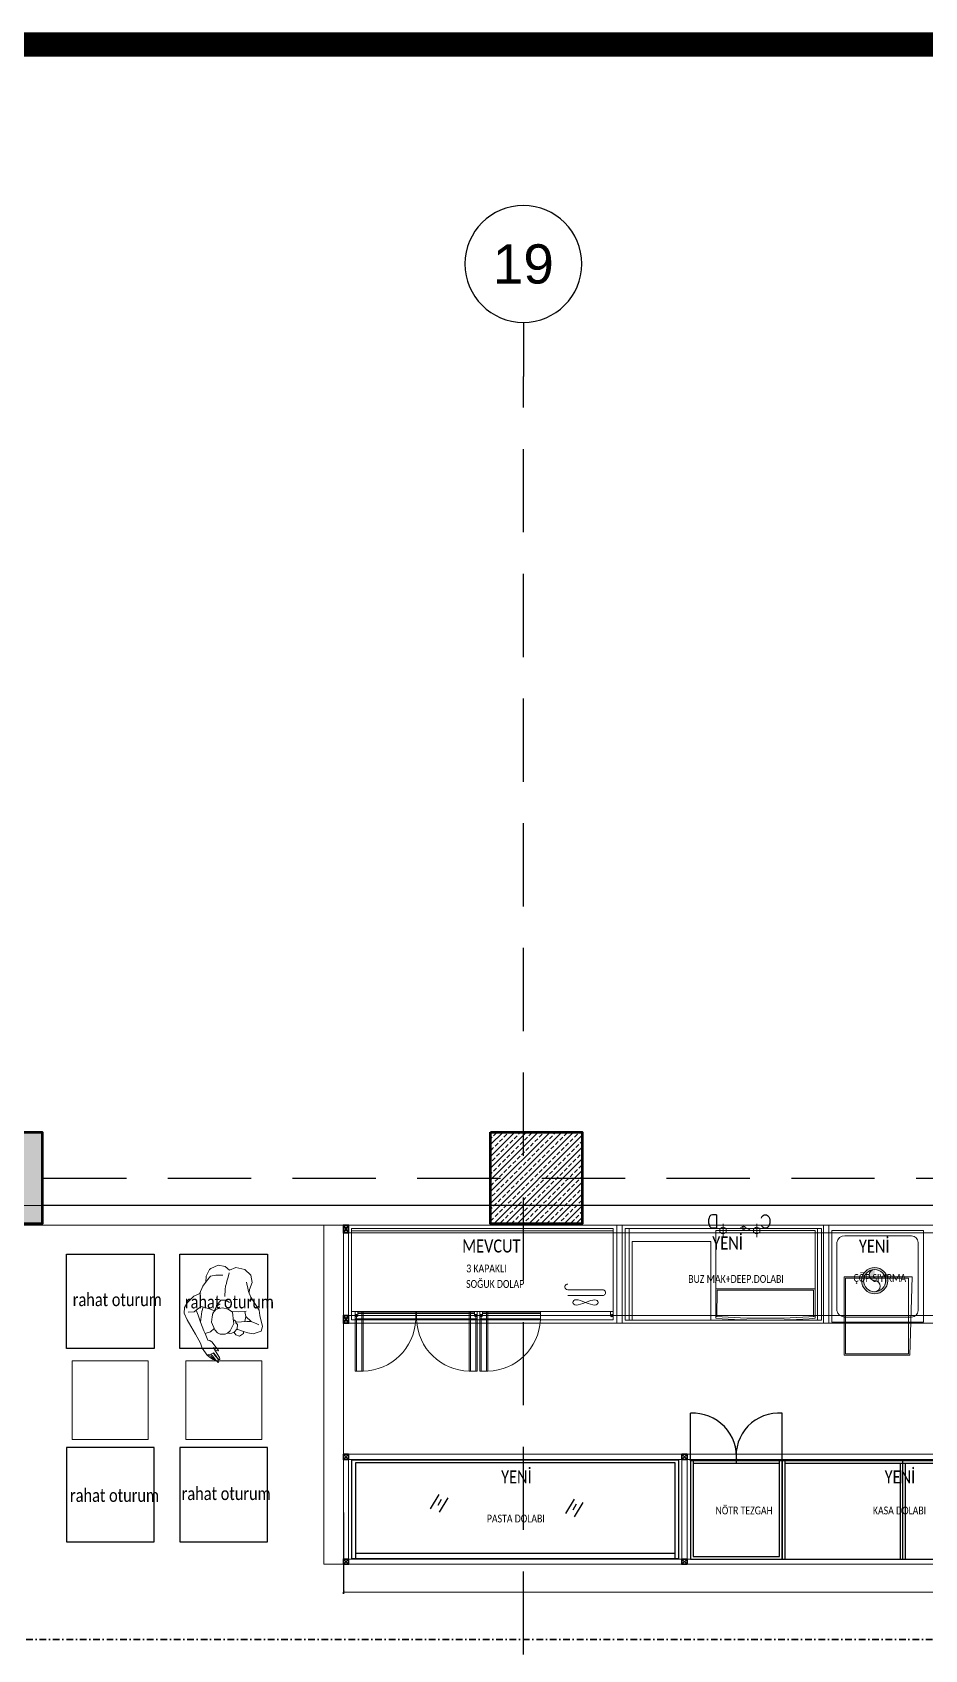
# Model space of a CAD drawing. Header units: millimetres. Extents: x -24 to 530668, y -246875 to -2983.
# Drawn here: x 259345 to 260027, y -106277 to -105042 of the extents above; entities that cross this region are included whole.
import ezdxf
from ezdxf.enums import TextEntityAlignment as Align

# ---------------------------------------------------------------- set-up
doc = ezdxf.new("R2010")
doc.units = ezdxf.units.MM
doc.header["$PDMODE"] = 2
doc.linetypes.add('DASHDOTX2', pattern=[50.8, 25.4, -12.7, 0, -12.7])
doc.linetypes.add('DASHED2', pattern=[9.524999999999995, 6.349999999999998, -3.174999999999998])
doc.layers.get('0').update_dxf_attribs({"lineweight": 20})
for name, color, linetype in [('0-HSL-HTC', 253, 'Continuous'), ('a_grid_label', 9, 'Continuous'), ('a_grid_label_1_1', 9, 'Continuous'), ('a_outline_02', 1, 'Continuous'), ('yazı', 11, 'Continuous')]:
    doc.layers.add(name, color=color, linetype=linetype)
for name, color, linetype, lineweight in [('A-RCON-1', 8, 'Continuous', 5), ('ahsap', 34, 'Continuous', 25), ('alçıpan', 12, 'Continuous', 20), ('demir-1', 103, 'Continuous', 20), ('KP', 167, 'Continuous', 30), ('makineekipman', 156, 'Continuous', 20), ('mutfak ekipmanları', 167, 'Continuous', 25), ('t_kesitçizgisi', 7, 'DASHDOTX2', 30), ('tefris', 30, 'Continuous', 0), ('tefrişoturum', 59, 'Continuous', 25), ('tefrişyazı', 7, 'Continuous', 20), ('tezgahekipman', 146, 'Continuous', 20), ('X_S_COL_01$0$SC_COLS_SITU_E_SECT', 4, 'Continuous', 50), ('ölçü', 251, 'Continuous', 5)]:
    doc.layers.add(name, color=color, linetype=linetype, lineweight=lineweight)
doc.styles.add('SIMPLEX', font='SIMPLEX')
doc.styles.add('text2', font='calibri.ttf', dxfattribs={"width": 0.8})
doc.styles.add('txt_tur_1', font='arial.ttf', dxfattribs={"height": 1.5})
doc.styles.add('Ölçü50', font='calibri.ttf', dxfattribs={"width": 0.7})
doc.dimstyles.new('olcu10', dxfattribs={"dimtxt": 14, "dimasz": 2, "dimexe": 1.25, "dimexo": 0.625, "dimgap": 0.5, "dimtad": 1, "dimdec": 1, "dimrnd": 0.5, "dimzin": 9, "dimtxsty": 'Ölçü50', "dimblk": 'ARCHTICK', "dimcen": 2, "dimclrd": 256, "dimclre": 256, "dimclrt": 6, "dimazin": 2, "dimtfac": 1, "dimtdec": 1, "dimtix": 1, "dimtmove": 0, "dimatfit": 3, "dimldrblk": 'ARCHTICK', "dimfxl": 1, "dimlwd": -1, "dimarcsym": 0})

# ---------------------------------------------------------------- blocks, each defined once
blk = doc.blocks.new('_ArchTick')
at = {"color": 0, "linetype": 'ByBlock', "const_width": 0.15}
blk.add_lwpolyline([(-0.5, -0.5), (0.5, 0.5)], dxfattribs=at)
blk = doc.blocks.new('*D647')
at = {"layer": 'DEFPOINTS', "color": 0, "transparency": 16777216}
for p in [(259583.0273657372, -106171.9467034806), (260648.9026442239, -106169.1142444143), (260648.9026442239, -106233.47002069)]:
    blk.add_point(p, dxfattribs=at)
at = {"layer": 'ölçü', "lineweight": -2, "transparency": 16777216}
for p, q in [((259583.0273657372, -106172.5717034806), (259583.0273657372, -106234.72002069)), ((260648.9026442239, -106169.7392444143), (260648.9026442239, -106234.72002069))]:
    blk.add_line(p, q, dxfattribs=at)
at = {"layer": 'ölçü', "transparency": 16777216}
blk.add_line((259583.0273657372, -106233.47002069), (260648.9026442239, -106233.47002069), dxfattribs=at)
at = {"layer": 'ölçü', "transparency": 16777216, "xscale": 2, "yscale": 2, "zscale": 2, "rotation": 180}
blk.add_blockref('_ArchTick', (259583.0273657372, -106233.47002069), dxfattribs=at)
at = {"layer": 'ölçü', "transparency": 16777216, "xscale": 2, "yscale": 2, "zscale": 2}
blk.add_blockref('_ArchTick', (260648.9026442239, -106233.47002069), dxfattribs=at)
at = {"layer": 'ölçü', "color": 6, "transparency": 16777216, "insert": (260115.9650049806, -106225.7977129977), "char_height": 14, "attachment_point": 5, "style": 'Ölçü50'}
blk.add_mtext('1066', dxfattribs=at)
blk = doc.blocks.new('fdg')
at = {"layer": 'KP'}
blk.add_lwpolyline([(249315.4984521661, -96505.9999370499), (249319.4984521661, -96505.9999370499), (249319.4984521661, -96509.9999370499), (249315.4984521661, -96509.9999370499), (249315.4984521661, -96505.9999370499), (249319.4984521661, -96509.9999370499), (249319.4984521661, -96505.9999370499), (249315.4984521661, -96509.9999370499)], dxfattribs=at)
blk = doc.blocks.new('60lik')
at = {"layer": 'KP'}
blk.add_lwpolyline([(260700.1860676716, -106004.3325524503), (260704.1860676716, -106004.3325524503), (260704.1860676716, -106010.3325524503), (260700.1860676716, -106010.3325524503), (260700.1860676716, -106004.3325524503), (260704.1860676716, -106010.3325524503), (260704.1860676716, -106004.3325524503), (260700.1860676716, -106010.3325524503)], dxfattribs=at)
blk = doc.blocks.new('ADF')
at = {"layer": 'ahsap', "ltscale": 50}
for p, q in [((259780.9099989096, -105638.123011087, -2.431912466006102e-06), (259780.9099989096, -105601.6578695428, -2.431912466006102e-06)), ((259850.9099989096, -105638.123011087, -2.431912466006102e-06), (259850.9099989096, -105601.6578695428, -2.431912466006102e-06)), ((259782.9099989096, -105638.123011087, -2.431912466006102e-06), (259782.9099989096, -105711.123011087, -2.431912466006102e-06)), ((259848.9099989096, -105640.123011087, -2.431912466006102e-06), (259782.9099989096, -105640.123011087, -2.431912466006102e-06)), ((259815.9099989096, -105640.123011087, -2.431912466006102e-06), (259815.9099989096, -105638.123011087, -2.431912466006102e-06)), ((259848.9099989096, -105711.123011087, -2.431912466006102e-06), (259848.9099989096, -105638.123011087, -2.431912466006102e-06)), ((259852.9099989096, -105638.123011087, -2.431912466006102e-06), (259852.9099989096, -105713.123011087, -2.431912466006102e-06)), ((260028.9099989096, -105640.123011087, -2.574345830158167e-06), (259852.9099989096, -105640.123011087, -2.431912466006102e-06)), ((259940.9099989096, -105640.123011087, -2.431912466006102e-06), (259940.9099989096, -105713.123011087, -2.431912466006102e-06)), ((259942.9099989096, -105638.123011087, -2.431912466006102e-06), (259942.9099989096, -105713.123011087, -2.431912466006102e-06)), ((259944.9099989096, -105640.123011087, -2.431912466006102e-06), (259944.9099989096, -105713.123011087, -2.431912466006102e-06)), ((260028.9099989096, -105713.123011087, -2.574345830158167e-06), (260028.9099989096, -105638.123011087, -2.574345830158167e-06)), ((259782.9099989096, -105711.123011087, -2.431912466006102e-06), (259848.9099989096, -105711.123011087, -2.431912466006102e-06))]:
    blk.add_line(p, q, dxfattribs=at)
at = {"layer": 'ahsap', "ltscale": 50, "elevation": -2.431912466006102e-06}
for points in [[(259780.9099989096, -105713.123011087), (259850.9099989096, -105713.123011087), (259850.9099989096, -105638.123011087), (259780.9099989096, -105638.123011087)], [(259850.9099989096, -105638.123011087), (259850.9099989096, -105713.123011087), (260030.9099989096, -105713.123011087), (260030.9099989096, -105638.123011087)]]:
    blk.add_lwpolyline(points, close=True, dxfattribs=at)
at = {"layer": 'ahsap', "ltscale": 50}
for centre, radius, start, end in [((259782.5283755971, -105635.1339521291, -2.431912466006102e-06), 33.51517937339063, 354.883264324882, 92.76776758079079), ((259848.2563594101, -105634.1402853864, -2.431912466006102e-06), 32.59062965996265, 85.32961316217099, 187.0193549305844)]:
    blk.add_arc(centre, radius, start, end, dxfattribs=at)
at = {"layer": 'yazı', "char_height": 6, "attachment_point": 7, "style": 'text2'}
for s, insert in [('NÖTR TEZGAH', (259799.9276596974, -105679.0491615734)), ('KASA DOLABI', (259920.1871834902, -105679.0491615734))]:
    blk.add_mtext_dynamic_manual_height_columns(s, width=527.0079382135591, gutter_width=12.5, heights=[0], dxfattribs=dict(at, insert=insert))
blk = doc.blocks.new('PD')
at = {"layer": 'mutfak ekipmanları'}
for p, q in [((259693.1057549852, -106262.8009169944), (259442.9712570976, -106262.8009169944)), ((259442.9712570976, -106262.8009169944), (259442.9712570976, -106337.8009169944)), ((259690.1057556391, -106264.8009169944), (259445.9712570976, -106264.8009169944)), ((259445.9712570976, -106264.8009169944), (259445.9712570976, -106337.8009169944)), ((259690.1057556391, -106337.8009169944), (259690.1057556391, -106264.8009169944)), ((259693.1057549852, -106337.8009169944), (259693.1057549852, -106262.8009169944)), ((259503.3940288738, -106299.9053172372), (259509.9945568241, -106288.9263943067)), ((259511.3673169026, -106292.8413735993), (259508.8374913007, -106297.3103621559)), ((259510.1134470028, -106302.445264611), (259516.7139749531, -106291.4663416805)), ((259606.5987919498, -106303.4301214168), (259613.1993199002, -106292.4511984862)), ((259614.5720799786, -106296.3661777789), (259612.0422543767, -106300.8351663354)), ((259613.3182100788, -106305.9700687906), (259619.9187380292, -106294.99114586)), ((259445.9712570976, -106333.8009169944), (259690.1057556391, -106333.8009169944)), ((259442.9712570976, -106337.8009169944), (259693.1057549852, -106337.8009169944))]:
    blk.add_line(p, q, dxfattribs=at)
at = {"layer": 'yazı', "insert": (259546.3366004851, -106304.3313941907, 2.431912466006102e-06), "char_height": 6, "attachment_point": 1, "style": 'text2'}
blk.add_mtext_dynamic_manual_height_columns('PASTA DOLABI', width=527.0079382135591, gutter_width=12.5, heights=[0], dxfattribs=at)
blk = doc.blocks.new('buz makinası')
for p, q in [((1.458530313335359, 65.66259153801364), (1.458530313393566, 45.48663729289546)), ((75.11871145712213, 65.61994018178665), (75.0609063595184, 45.48663729289546)), ((0.1275688881869428, 44.43177454706165), (76, 44.43177454706165)), ((75.0609063595184, 45.48663729289546), (1.458530313393566, 45.48663729289546)), ((44.7467850955436, -5.209422904474195), (44.77595553884746, 4.950535219715674)), ((65.41148520458955, 0.0145852216810454), (75.67655614111573, 0)), ((70.47687904501798, -5.079979062080382), (70.50604948838009, 5.079979062080382)), ((55.4083181572496, -0.9631379786878824), (55.15350922895597, -3.343392040871548)), ((55.18943375424715, -3.007809226255632), (56.19981274392921, -3.115971456369151)), ((55.27688936097547, -2.190857620182213), (57.08493597409688, -2.384411084552993)), ((55.36434496776202, -1.373906014079693), (56.37472395744407, -1.48206824416411))]:
    blk.add_line(p, q)
blk.add_lwpolyline([(76, 67), (76, 0), (0, 0), (0, 67)])
blk.add_lwpolyline([(55.15350922895597, -3.343392040871548, -0.0633238193078893), (54.40171077504055, -3.164884410594822, -0.0763896961298232), (53.84232482657536, -2.850453399034448, -0.1071319581670139), (53.45603337557986, -2.385051162447779, -0.1475501774957014), (53.37384627159917, -1.949111254274611, -0.1475501774957077), (53.54644922935404, -1.540446914528728, -0.1071319581670263), (54.02250194770751, -1.16735961069935, -0.0763896961298179), (54.63576974614989, -0.9784625281172336, -0.0633238193078845), (55.4083181572496, -0.9631379786878824, -0.0633238193078907)], format="xyb")
for centre in [(44.76137031719554, -0.129443842364708), (70.49146426666994, 0)]:
    blk.add_circle(centre, 2.54)
for centre, radius, start, end in [((38, -432.8157253130629), 501.2581762627152, 85.65227943503493, 94.34772056496507), ((38, -432.8157253130629), 499.815877476437, 85.63970914993017, 94.34772056496507), ((53.42612400947837, 2.526764935813844), 4.470318751375216, 216.6875177767137, 269.2772031238607)]:
    blk.add_arc(centre, radius, start, end)
at = {"style": 'SIMPLEX', "text_generation_flag": 4}
for s, p in [('C', (33.38390795281157, -1.809784091077744)), ('D', (73.76547943084734, -1.981484098156214))]:
    blk.add_text(s, height=10.16000000000267, rotation=359.8354974826202, dxfattribs=at).set_placement(p)
blk = doc.blocks.new('kademeli tezgah')
for p, q in [((3.000015499908753, -70, -1.417171394e-07), (3.000015499908753, 0, -1.417171394e-07)), ((153.0000154999088, 0, -1.417171394e-07), (3.000015499908753, 0, -1.417171394e-07)), ((6.000015499908752, -70, -1.417171394e-07), (6.000015499908752, 0, -1.417171394e-07)), ((150.0000154999088, -70, -1.417171394e-07), (150.0000154999088, 0, -1.417171394e-07)), ((153.0000154999124, -70, -1.417171394e-07), (153.0000154999088, 0, -1.417171394e-07)), ((153.0000154999088, -70, -1.417171394e-07), (3.000015499908753, -70, -1.417171394e-07))]:
    blk.add_line(p, q)
at = {"extrusion": (-1.2821192e-09, 2.1354681e-09, 1), "elevation": -3.3618888e-07}
blk.add_lwpolyline([(147.6230475309156, -10), (147.6230472047099, -70), (87.62304687850416, -69.99999971634281), (87.62304720470988, -9.999999716343721)], close=True, dxfattribs=at)
at = {"extrusion": (1.2820823e-09, -2.1354701e-09, -1), "zscale": -1, "rotation": 180.0000002670029}
blk.add_blockref('buz makinası', (-7.743517464238852, -1.653449662566375, -1.45089547598e-05), dxfattribs=at)
blk = doc.blocks.new('çöpsıyırma')
at = {"layer": 'makineekipman', "extrusion": (1.733410113292138e-08, 6.735343864008347e-11, 1)}
h = blk.add_hatch(color=256, dxfattribs=at)
edge = h.paths.add_edge_path(flags=17)
edge.add_arc((31.78631205810234, -38.19972465268802), 8.500000000000007, 0, 360)
edge = h.paths.add_edge_path()
edge.add_arc((31.78631205810234, -38.19972465268802), 10.00000000000001, 0, 360)
edge = h.paths.add_edge_path(flags=16)
edge.add_arc((31.78631205810234, -33.94972465268802), 4.250000000000004, 90, 270)
at = {"layer": 'makineekipman', "extrusion": (1.733410113292138e-08, 6.735343864008343e-11, 1)}
blk.add_lwpolyline([(68.99999999982539, 1.164153218269348e-10), (-1.000000000174623, 1.164153218269348e-10), (-1.000000000174623, -69.9999999998836), (68.99999999982539, -69.9999999998836)], close=True, dxfattribs=at)
blk.add_lwpolyline([(59.9999999998254, -3.999999999883586), (8.99999999982538, -3.999999999883586, 0.3750113389037745), (2.999999999825378, -8.999999999883586), (2.999999999825378, -60.9999999998836, 0.3750113389037745), (8.999999999825379, -65.9999999998836), (59.9999999998254, -65.9999999998836, 0.4142135623730951), (64.99999999982539, -60.9999999998836), (64.99999999982539, -8.999999999883586, 0.4142135623730951)], format="xyb", close=True, dxfattribs=at)
for points, elevation in [([(60.54806539107837, -35.19975702796365), (58.54806539107837, -95.19975702796366), (8.548065391078357, -95.19975702796366), (8.548065391078357, -35.19975702796365)], -1.313389132110269e-05), ([(57.54806539107837, -36.19975702796365), (57.54806539107837, -94.19975702796366), (9.548065391078357, -94.19975702796366), (9.548065391078357, -36.19975702796365)], -1.313389132110325e-05)]:
    blk.add_lwpolyline(points, close=True, dxfattribs=dict(at, elevation=elevation))
for radius in [10, 8.5]:
    blk.add_circle((31.78631205804414, -38.19972465265892), radius, dxfattribs=at)
for centre, start, end in [((31.78631205804414, -33.94972465265892), 90, 270), ((31.78631205804414, -42.44972465265892), 270, 90)]:
    blk.add_arc(centre, 4.25, start, end, dxfattribs=at)
blk = doc.blocks.new('mevcutt')
at = {"layer": 'makineekipman', "extrusion": (-6.331099399999998e-09, 1.52846034e-08, 1)}
for p, q in [((260610.4759033452, -105749.4820770222, -2.05266515342796e-06), (260410.4746091832, -105749.4820770221, -1.294086946608952e-06)), ((260608.4759037638, -105810.9807699848, -8.539032078753182e-07), (260410.4801093712, -105810.9820641467, -3.540492120089524e-07)), ((260413.4359996541, -105812.4820367945, -3.124086898089525e-07), (260413.4359996541, -105816.4820367945, -2.512702762089524e-07)), ((260414.4359996541, -105814.9820367945, -2.678660819089524e-07), (260414.4359996541, -105856.4820367945, 3.664449591910476e-07)), ((260459.6359996541, -105812.4820367945, -1.991189750895232e-08), (260415.4359996541, -105812.4820367945, -2.997464910089523e-07)), ((260418.4359996541, -105856.4820367945, 3.917693567910475e-07), (260418.4359996541, -105810.9820367945, -3.036800979089524e-07)), ((260459.6359996541, -105816.4820367945, 4.122651609104754e-08), (260459.6359996541, -105812.4820367945, -1.991189750895232e-08)), ((260460.3052945514, -105816.4820367945, 4.546388859104742e-08), (260460.3052945514, -105812.4820367945, -1.567452500895243e-08)), ((260460.3052945514, -105812.4820367945, -1.567452500895243e-08), (260504.5052945514, -105812.4820367945, 2.641600684910474e-07)), ((260501.5052945514, -105856.4820367945, 9.176893198910478e-07), (260501.5052945514, -105810.9820367945, 2.222398651910477e-07)), ((260505.5052945514, -105814.9820367945, 3.087026763910477e-07), (260505.5052945514, -105856.4820367945, 9.430137174910477e-07)), ((260506.5052945514, -105812.4820367945, 2.768222672910475e-07), (260506.5052945514, -105816.4820367945, 3.379606808910476e-07)), ((260508.7115481118, -105812.4820367945, -3.124086898089525e-07), (260508.7115481118, -105816.4820367945, -2.512702762089524e-07)), ((260509.7115481118, -105814.9820367945, -2.678660819089524e-07), (260509.7115481118, -105856.4820367945, 3.664449591910476e-07)), ((260554.9115481118, -105812.4820367945, -1.991189750895232e-08), (260510.7115481118, -105812.4820367945, -2.997464910089523e-07)), ((260513.7115481118, -105856.4820367945, 3.917693567910475e-07), (260513.7115481118, -105810.9820367945, -3.036800979089524e-07)), ((260554.9115481118, -105816.4820367945, 4.122651609104754e-08), (260554.9115481118, -105812.4820367945, -1.991189750895232e-08)), ((260413.4359996541, -105816.4820367945, -2.512702762089524e-07), (260459.6359996541, -105816.4820367945, 4.122651609104754e-08)), ((260506.5052945514, -105816.4820367945, 3.379606808910476e-07), (260460.3052945514, -105816.4820367945, 4.546388859104742e-08)), ((260508.7115481118, -105816.4820367945, -2.512702762089524e-07), (260554.9115481118, -105816.4820367945, 4.122651609104754e-08))]:
    blk.add_line(p, q, dxfattribs=at)
at = {"layer": 'makineekipman', "extrusion": (-6.331099399999998e-09, 1.52846034e-08, 1), "elevation": -0.0032663175798012}
blk.add_lwpolyline([(260410.4759033446, -105817.4820627865), (260610.4759033446, -105817.4820627865), (260610.4759033446, -105747.4820774415), (260410.4759033446, -105747.4820774415)], close=True, dxfattribs=at)
at = {"layer": 'makineekipman', "extrusion": (-6.331099399999998e-09, 1.52846034e-08, 1)}
for points, elevation in [([(260602.455014328, -105794.3953462386), (260575.7832214926, -105794.3780874263, -1), (260575.7860335796, -105790.0322843447)], -0.003268346098707842), ([(260575.7804094057, -105798.7238905079), (260602.4522022411, -105798.7411493202, 1), (260602.455014328, -105794.3953462386)], -0.003268346098707841)]:
    blk.add_lwpolyline(points, format="xyb", dxfattribs=dict(at, elevation=elevation))
blk.add_lwpolyline([(260596.3388234412, -105806.04692055), (260594.8819401442, -105805.8739480591), (260593.1801371048, -105805.4193138263), (260591.3150542371, -105804.776905099), (260589.3683314554, -105804.0406091244), (260587.4216086736, -105803.3043131498), (260585.5565258061, -105802.6619044224), (260583.8547227666, -105802.2072701896), (260582.3978394697, -105802.0342976987), (260581.2539192965, -105802.205587259), (260580.4366194983, -105802.658591428), (260579.9460007934, -105803.2994758254), (260579.7821239004, -105804.0344060709), (260579.9450495377, -105804.7695477842), (260580.4348384237, -105805.4110665848), (260581.2515512769, -105805.8651280925), (260582.3952488157, -105806.0378979268), (260583.8523547471, -105805.8668110232), (260585.5547447315, -105805.4143795793), (260587.4206574179, -105804.7743851085), (260589.3683314555, -105804.0406091244), (260591.3160054929, -105803.3068331402), (260593.1819181794, -105802.6668386695), (260594.8843081638, -105802.2144072256), (260596.3414140951, -105802.0433203219), (260597.485111634, -105802.2160901563), (260598.3018244871, -105802.670151664), (260598.7916133731, -105803.3116704646), (260598.9545390104, -105804.0468121778), (260598.7906621174, -105804.7817424234), (260598.3000434126, -105805.4226268208), (260597.4827436144, -105805.8756309898)], close=True, dxfattribs=at)
for points, elevation in [([(260415.4359996536, -105814.4820367951), (260415.4359996536, -105810.9820367951), (260413.4359996536, -105810.9820367951), (260413.4359996536, -105814.4820367951)], -0.0032663175798012), ([(260419.4359996536, -105810.9820367951), (260413.4359996536, -105810.9820367951), (260413.4359996536, -105856.4820367951), (260419.4359996536, -105856.4820367951), (260419.4359996536, -105810.9820367951)], -0.0032663175798012), ([(260413.4359996536, -105811.4820367951), (260413.4359996536, -105817.4820367951), (260459.6359996536, -105817.4820367951), (260459.6359996536, -105811.4820367951), (260415.4359996536, -105811.4820367951)], -0.003266317579801199), ([(260506.5052945509, -105811.4820367951), (260506.5052945509, -105817.4820367951), (260460.3052945509, -105817.4820367951), (260460.3052945509, -105811.4820367951), (260504.5052945509, -105811.4820367951)], -0.003266317579801199), ([(260500.5052945509, -105810.9820367951), (260506.5052945509, -105810.9820367951), (260506.5052945509, -105856.4820367951), (260500.5052945509, -105856.4820367951), (260500.5052945509, -105810.9820367951)], -0.0032663175798012), ([(260504.5052945509, -105814.4820367951), (260504.5052945509, -105810.9820367951), (260506.5052945509, -105810.9820367951), (260506.5052945509, -105814.4820367951)], -0.003266317579801199), ([(260510.7115481113, -105814.482036795), (260510.7115481113, -105810.982036795), (260508.7115481113, -105810.982036795), (260508.7115481113, -105814.482036795)], -0.003266920778768876), ([(260514.7115481113, -105810.982036795), (260508.7115481113, -105810.982036795), (260508.7115481113, -105856.482036795), (260514.7115481113, -105856.482036795), (260514.7115481113, -105810.982036795)], -0.003266920778768876), ([(260508.7115481113, -105811.482036795), (260508.7115481113, -105817.482036795), (260554.9115481113, -105817.482036795), (260554.9115481113, -105811.482036795), (260510.7115481113, -105811.482036795)], -0.003266920778768874), ([(260608.47363898, -105814.4807692527), (260608.4759037633, -105810.9807699855), (260610.4759033446, -105810.9820641474), (260610.4736385613, -105814.4820634146)], -0.003268070945071398)]:
    blk.add_lwpolyline(points, dxfattribs=dict(at, elevation=elevation))
for centre, radius in [((260414.3692445028, -105813.7682972805, -0.003266317579801203), 0.5960807673109231), ((260505.5720497017, -105813.7682972805, -0.003266317579801198), 0.5960807673109231), ((260509.6447929605, -105813.7682972805, -0.003266920778768878), 0.5960807673109231), ((260609.5408557547, -105813.7677201645, -0.003268070945071398), 0.596080767310923)]:
    blk.add_circle(centre, radius, dxfattribs=at)
for centre, radius, start, end in [((260414.4359996536, -105813.7320367951, -0.003266317579801201), 1.25, 216.8698976463508, 323.1301023536492), ((260505.5052945509, -105813.7320367951, -0.0032663175798012), 1.25, 216.8698976463508, 323.1301023536492), ((260509.7115481113, -105813.732036795, -0.003266920778768877), 1.25, 216.8698976463508, 323.1301023536492), ((260609.4741240813, -105813.7314164907, -0.003268070945071398), 1.249999999999998, 216.8328226361249, 323.0930273448134), ((260418.8161741816, -105815.6246782316, -0.003266317579801201), 40.86205981592017, 270.8691374280842, 357.3947596709714), ((260501.1251200229, -105815.6246782316, -0.0032663175798012), 40.86205981591921, 182.6052403290286, 269.1308625719157), ((260514.0917226393, -105815.6246782316, -0.003266920778768877), 40.86205981592017, 270.8691374280842, 357.3947596709714)]:
    blk.add_arc(centre, radius, start, end, dxfattribs=at)
blk = doc.blocks.new('dada')
for p, q in [((219967.8187333976, -31810.10482326217), (219965.6273052227, -31815.2904005551)), ((219973.4297527905, -31806.8618306515), (219967.8187333976, -31810.10482326217)), ((219980.4856698812, -31806.96618437461), (219973.4297527905, -31806.8618306515)), ((219984.7079820423, -31810.00849674895), (219980.4856698812, -31806.96618437461)), ((219984.2825399424, -31815.56332567588), (219984.5506578094, -31812.1366389624)), ((219988.5610425697, -31808.21842904549), (219984.7079820423, -31810.00849674895)), ((219993.9071640513, -31808.37094602522), (219988.5610425697, -31808.21842904549)), ((219998.8760066897, -31812.25611538973), (219993.9071640513, -31808.37094602522)), ((219999.6707004234, -31813.15516284641), (219998.8760066897, -31812.25611538973)), ((219964.1021354306, -31826.48835771225), (219966.7350601243, -31822.57107951)), ((219965.6273052227, -31815.2904005551), (219966.3176452338, -31821.02182808958)), ((219966.3176452338, -31821.02182808958), (219966.1007320164, -31823.51507609218)), ((219966.7350601243, -31822.57107951), (219967.9311143297, -31820.29937924046)), ((219967.9311143297, -31820.29937924046), (219969.4000936557, -31817.12863151517)), ((219969.4000936557, -31817.12863151517), (219969.8014541273, -31816.05298545092)), ((219984.571519482, -31817.25706686612), (219984.2825399424, -31815.56332567588)), ((219984.3628120367, -31825.27624908809), (219984.7240364612, -31822.7797869553)), ((219984.6036283198, -31818.70196456343), (219984.571519482, -31817.25706686612)), ((219984.6036283198, -31820.51611389566), (219984.6036283198, -31818.70196456343)), ((219984.7240364612, -31822.7797869553), (219984.6036283198, -31820.51611389566)), ((219993.9553273079, -31816.30182894386), (219988.7697500149, -31815.09774752866)), ((219997.5916531805, -31817.9474068775), (219993.9553273079, -31816.30182894386)), ((219999.7268908894, -31822.23393671375), (219997.5916531805, -31817.9474068775)), ((220000.906890676, -31818.54142037474), (219999.6707004234, -31813.15516284641)), ((220001.5892034777, -31826.61679306321), (219999.7268908894, -31822.23393671375)), ((220000.1764146177, -31823.1490385893), (220000.906890676, -31818.54142037474)), ((219955.5290757574, -31834.57978482053), (219954.1564229445, -31838.39270930059)), ((219961.5494828313, -31828.75203077283), (219955.5290757574, -31834.57978482053)), ((219964.1021354306, -31826.48835771225), (219961.5494828313, -31828.75203077283)), ((219963.5562851892, -31829.8035952083), (219964.1021354306, -31826.48835771225)), ((219981.9947852543, -31833.11883270342), (219978.9364184608, -31834.0178801601)), ((219985.9200906666, -31833.88944480915), (219981.9947852543, -31833.11883270342)), ((219983.4316557427, -31830.56618010413), (219984.3628120367, -31825.27624908809)), ((219988.0713827943, -31839.18740303416), (219985.6551459042, -31836.8534129753)), ((219988.0151923284, -31838.63352558363), (219985.9200906666, -31833.88944480915)), ((220002.812862759, -31832.98161714871), (220001.5892034777, -31826.61679306321)), ((220002.9297474528, -31833.11080549445), (220001.8621285984, -31831.93080570709)), ((220006.6623998386, -31835.82400228243), (220002.9297474528, -31833.11080549445)), ((220008.267841725, -31838.35257325295), (220006.6623998386, -31835.82400228243)), ((219954.1564229445, -31838.39270930059), (219950.2873079983, -31846.23529291499)), ((219950.2873079983, -31846.23529291499), (219950.447852187, -31849.80740111202)), ((219950.447852187, -31849.80740111202), (219955.802000878, -31853.25910116799)), ((219954.9077826402, -31845.06717924561), (219953.1080794733, -31845.58927202571)), ((219959.3981907036, -31844.47733404927), (219954.9077826402, -31845.06717924561)), ((219964.2643284123, -31841.56198145051), (219959.3981907036, -31844.47733404927)), ((219962.8418635499, -31845.247946155), (219959.3981907036, -31844.47733404927)), ((219970.6202294894, -31847.49556479576), (219962.8418635499, -31845.247946155)), ((219964.2466252003, -31845.64127941683), (219964.2643284123, -31841.56198145051)), ((219965.9483935999, -31838.13583859868), (219964.2643284123, -31841.56198145051)), ((219965.9483935999, -31838.13583859868), (219964.9771012587, -31837.71039649818)), ((219970.2750594838, -31839.4683553639), (219965.9483935999, -31838.13583859868)), ((219969.0790052784, -31849.15719714828), (219968.5813182937, -31852.23161836129)), ((219970.5881206517, -31848.02536061846), (219969.0790052784, -31849.15719714828)), ((219975.2760109598, -31840.4155660772), (219970.2750594838, -31839.4683553639)), ((219970.965399495, -31847.20658525612), (219970.5881206517, -31848.02536061846)), ((219972.1694809097, -31846.31556500934), (219970.965399495, -31847.20658525612)), ((219972.1694809097, -31846.31556500934), (219972.9201586505, -31846.52655505735)), ((219972.5628141719, -31847.45542874906), (219972.1694809097, -31849.01270737845)), ((219972.1694809097, -31849.01270737845), (219973.4136983716, -31854.95284235824)), ((219975.1475756089, -31840.73665445458), (219972.5628141719, -31847.45542874906)), ((219978.8240375288, -31839.44427373607), (219975.1475756089, -31840.73665445458)), ((219983.2068938786, -31839.40413768843), (219978.8240375288, -31839.44427373607)), ((219987.6379134851, -31841.50726655938), (219983.2068938786, -31839.40413768843)), ((219989.3878451411, -31844.89474893987), (219987.6379134851, -31841.50726655938)), ((219988.0713827943, -31839.18740303416), (219988.0151923284, -31838.63352558363)), ((219988.4727432659, -31841.62767470136), (219988.0713827943, -31839.18740303416)), ((219989.0988656016, -31844.07597357847), (219988.4727432659, -31841.62767470136)), ((219993.4646748132, -31842.31559024818), (219988.641314664, -31842.96019146659)), ((219988.9062125753, -31851.81420347068), (219989.40389956, -31847.79257154532)), ((219989.40389956, -31845.85801407203), (219989.0988656016, -31844.07597357847)), ((219989.40389956, -31847.79257154532), (219989.3878451411, -31844.89474893987)), ((219999.271145249, -31842.09529755797), (219993.4646748132, -31842.31559024818)), ((219997.0136941015, -31853.7246793152), (219997.9296475574, -31845.56643866535)), ((219997.0136941015, -31853.7246793152), (219999.9677071724, -31848.98059854071)), ((219997.9296475574, -31845.56643866535), (219997.6077075994, -31842.2297154085)), ((219999.271145249, -31842.09529755797), (220002.3437611642, -31845.7054970923)), ((219999.9677071724, -31848.98059854071), (220002.3437611642, -31845.7054970923)), ((220002.3437611642, -31845.7054970923), (220003.5398153696, -31847.2708029316)), ((220003.5398153696, -31847.2708029316), (220008.0350526516, -31848.65148295436)), ((220010.106072685, -31841.56345702588), (220008.267841725, -31838.35257325295)), ((220011.4867527073, -31845.76971476778), (220010.106072685, -31841.56345702588)), ((220010.8365487432, -31850.10440786157), (220011.4867527073, -31845.76971476778)), ((219955.802000878, -31853.25910116799), (219959.8958776883, -31853.53202628877)), ((219959.8958776883, -31853.53202628877), (219963.4834174273, -31853.17397701806)), ((219963.1549247177, -31854.84848863605), (219963.3556049535, -31853.17882907364)), ((219965.6433596415, -31857.48944053866), (219963.1549247177, -31854.84848863605)), ((219963.4834174273, -31853.17397701806), (219967.2889375751, -31852.84168627739)), ((219968.5090734088, -31857.12018890467), (219965.6433596415, -31857.48944053866)), ((219967.2889375751, -31852.84168627739), (219968.8221345766, -31852.86576790616)), ((219970.315195531, -31855.52277422763), (219968.5090734088, -31857.12018890467)), ((219968.5813182937, -31852.23161836129), (219970.18676018, -31855.43447492432)), ((219968.5813182937, -31852.23161836129), (219968.5813182937, -31852.23161836129)), ((219970.18676018, -31855.43447492432), (219971.9607734645, -31856.55828424424)), ((219971.9607734645, -31856.55828424424), (219973.3896167434, -31857.24862425562)), ((219973.3896167434, -31857.24862425562), (219974.2986825771, -31857.09719472818)), ((219973.4136983716, -31854.95284235824), (219974.9308409543, -31857.3610051877)), ((219974.2986825771, -31857.09719472818), (219973.9987185846, -31855.88144587141)), ((219974.9308409543, -31857.3610051877), (219976.5603644689, -31858.48481450856)), ((219976.5603644689, -31858.48481450856), (219980.2849896453, -31859.19923614778)), ((219980.2849896453, -31859.19923614778), (219982.4443089826, -31858.75773962933)), ((219982.4443089826, -31858.75773962933), (219985.0932880951, -31857.08808006693)), ((219985.0932880951, -31857.08808006693), (219988.9062125753, -31851.81420347068)), ((219985.7996825251, -31856.20508703005), (219987.9028113963, -31859.36780754544)), ((219987.9028113963, -31859.36780754544), (219991.6434909916, -31861.5752901395)), ((219988.5677589089, -31865.90963839062), (219991.6434909916, -31861.5752901395)), ((219991.6434909916, -31861.5752901395), (219993.1686607835, -31859.66481429499)), ((219993.1686607835, -31859.66481429499), (219997.0136941015, -31853.7246793152)), ((219998.7234897105, -31863.71855505809), (220003.6682507206, -31858.46876008969)), ((220003.6682507206, -31858.46876008969), (220007.3768214781, -31854.47120979216)), ((220007.3768214781, -31854.47120979216), (220010.8365487432, -31850.10440786157)), ((220010.8365487432, -31850.10440786157), (220010.8365487432, -31850.10440786157)), ((219978.4547858949, -31875.02889314734), (219979.1527900758, -31874.38074640811)), ((219980.0843094096, -31870.44535656154), (219978.8160103194, -31871.79392774656)), ((219978.8160103194, -31871.79392774656), (219978.8641735759, -31872.05079844847)), ((219978.8641735759, -31872.05079844847), (219979.1531531155, -31872.17120658953)), ((219979.1527900758, -31874.38074640811), (219980.2689352265, -31873.42345126134)), ((219979.1531531155, -31872.17120658953), (219981.2161459395, -31871.84209100317)), ((219981.0475745414, -31869.81923422657), (219980.0843094096, -31870.44535656154)), ((219982.06766917, -31874.36340160176), (219980.1324726662, -31875.8316140908)), ((219980.2689352265, -31873.42345126134), (219981.4970268902, -31872.1621443785)), ((219983.158730622, -31868.06930256981), (219981.0475745414, -31869.81923422657)), ((219981.2161459395, -31871.84209100317), (219982.1794110713, -31871.28018634274)), ((219981.2803636149, -31875.31787268698), (219982.2275743279, -31874.55528779115)), ((219981.4970268902, -31872.1621443785), (219982.1794110713, -31871.28018634274)), ((219982.2275743279, -31874.55528779115), (219982.06766917, -31874.36340160176)), ((219982.1794110713, -31871.28018634274), (219982.7252613127, -31870.18045865066)), ((219982.2275743279, -31874.55528779115), (219983.8633408775, -31875.8767784673)), ((219984.8604990216, -31866.76889464233), (219983.158730622, -31868.06930256981)), ((219986.8030837041, -31865.86984718565), (219984.8604990216, -31866.76889464233)), ((219988.5677589089, -31865.90963839062), (219986.8030837041, -31865.86984718565)), ((219991.2180488916, -31872.74916566882), (219987.8768357517, -31875.8568393809)), ((219993.3372321817, -31869.50617305815), (219991.2180488916, -31872.74916566882)), ((219993.3372321817, -31869.50617305815), (219998.7234897105, -31863.71855505809)), ((219976.2713849294, -31878.09528715044), (219976.6566909822, -31876.8671241074)), ((219976.4078474898, -31878.38426669009), (219976.2713849294, -31878.09528715044)), ((219976.7851263331, -31878.45651157453), (219976.4078474898, -31878.38426669009)), ((219976.4800923746, -31879.78100113078), (219978.1176430988, -31877.91868854288)), ((219976.616554935, -31880.36698741998), (219976.4800923746, -31879.78100113078)), ((219976.8814528462, -31880.615830912), (219976.616554935, -31880.36698741998)), ((219976.6566909822, -31876.8671241074), (219977.5156023913, -31876.05637595497)), ((219977.8607723969, -31877.76617156409), (219976.7851263331, -31878.45651157453)), ((219979.1555914146, -31879.29314953248), (219976.8814528462, -31880.615830912)), ((219977.5156023913, -31876.05637595497), (219978.4547858949, -31875.02889314734)), ((219978.6715205496, -31877.01161387723), (219977.8607723969, -31877.76617156409)), ((219978.1176430988, -31877.91868854288), (219979.0487993929, -31877.16413085602)), ((219980.1324726662, -31875.8316140908), (219978.6715205496, -31877.01161387723)), ((219979.0487993929, -31877.16413085602), (219980.260908017, -31876.21692014366)), ((219981.039547332, -31877.68589946974), (219979.1555914146, -31879.29314953248)), ((219981.2458448934, -31878.56295809589), (219979.1555914146, -31879.29314953248)), ((219979.4418951173, -31879.51725859913), (219979.1555914146, -31879.29314953248)), ((219981.0336153805, -31879.23450300258), (219979.4418951173, -31879.51725859913)), ((219980.260908017, -31876.21692014366), (219981.2803636149, -31875.31787268698)), ((219984.2877995938, -31878.28020231679), (219981.0336153805, -31879.23450300258)), ((219982.2115199091, -31876.84304247864), (219981.039547332, -31877.68589946974)), ((219983.4742533857, -31877.43193497855), (219981.2458448934, -31878.56295809589)), ((219982.2115199091, -31876.84304247864), (219983.8633408775, -31875.8767784673)), ((219985.165176326, -31876.82246678203), (219983.4742533857, -31877.43193497855)), ((219983.8633408775, -31875.8767784673), (219986.6805280104, -31877.05314712293)), ((219986.6805280104, -31877.05314712293), (219984.2877995938, -31878.28020231679)), ((219985.9787222246, -31876.82246678203), (219985.165176326, -31876.82246678203)), ((219987.8768357517, -31875.8568393809), (219986.6805280104, -31877.05314712293))]:
    blk.add_line(p, q)
blk = doc.blocks.new('a_grid label')
at = {"layer": 'a_grid_label'}
blk.add_line((0, 4.139179296686052), (0, 0), dxfattribs=at)
blk.add_circle((0, 8.599976857211004), 4.460797560525476, dxfattribs=at)
at = {"layer": 'a_grid_label', "style": 'txt_tur_1'}
blk.add_attdef('A1', text='', height=3, dxfattribs=at).set_placement((0, 7.2536872111923), align=Align.CENTER)

msp = doc.modelspace()

# ---------------------------------------------------------------- hatches: boundary and pattern name
at = {"layer": '0-HSL-HTC'}
h = msp.add_hatch(dxfattribs=at)
h.set_pattern_fill('ANSI33', color=12, angle=90, style=0)
h.set_pattern_definition([(135, (232235.5271859891, -121067.0911091635), (-4.490128060534577, -4.490128060534577), []), (135, (232235.5271859891, -121062.6009791635), (-4.490128060534577, -4.490128060534577), [3.175, -1.5875])])
edge = h.paths.add_edge_path()
edge.add_arc((260555.2839291609, -106737.0903678124), 30, 0, 360)
edge = h.paths.add_edge_path()
edge.add_arc((259730.527185989, -106737.0903678124), 30, 0, 360)
h.paths.add_polyline_path([(259283.027185989, -105882.0911091637), (259353.027185989, -105882.0911091637), (259353.027185989, -105952.0911091637), (259283.027185989, -105952.0911091637)])
h = msp.add_hatch(dxfattribs=at)
h.set_pattern_fill('ANSI33', color=12, angle=90, style=0)
h.set_pattern_definition([(225, (242019.0687892624, -79286.39154519289), (4.490128060534576, -4.490128060534578), []), (225, (242014.5786592624, -79286.39154519289), (4.490128060534576, -4.490128060534578), [3.175, -1.5875])])
h.paths.add_polyline_path([(259765.5271859891, -105952.0911091637), (259765.5271859891, -105882.0911091637), (259695.5271859891, -105882.0911091637), (259695.5271859891, -105952.0911091637)])

# ---------------------------------------------------------------- linework, layer by layer
at = {"color": 252, "const_width": 18.49179684437573, "elevation": -1.899329808948e-07}
msp.add_lwpolyline([(257052.5611862906, -108874.5978113539), (257052.5611862906, -105051.1572926484), (263229.5616283298, -105051.1572926485), (263229.5616283298, -108874.5978113539)], close=True, dxfattribs=at)
at = {"layer": 'a_grid_label_1_1', "linetype": 'DASHED2', "ltscale": 10}
for p, q in [((259720.5271859923, -108567.0911091389, -17966.19200973511), (259720.5271859923, -105304.8275221212, -17966.19200973511)), ((258877.5168830356, -105917.0911091389, -17966.19200973511), (262145.3104928758, -105917.0911091389, -17966.19200973511))]:
    msp.add_line(p, q, dxfattribs=at)
at = {"layer": 'a_outline_02'}
for p, q in [((261363.0273657366, -105938.0261094269), (259353.027185989, -105938.0261094269)), ((259353.027185989, -105938.0261094269), (259353.027185989, -105952.0911091637)), ((259353.027185989, -105952.0911091637), (258835.1553433898, -105952.0911091637))]:
    msp.add_line(p, q, dxfattribs=at)
at = {"layer": 'alçıpan'}
for p, q in [((259283.0273657366, -105938.0261094269), (261363.0273657366, -105938.0261094269)), ((259283.0273657366, -105953.0261094269), (261353.0273656925, -105953.0261094269))]:
    msp.add_line(p, q, dxfattribs=at)
at = {"layer": 'demir-1'}
for p, q in [((260648.9026442239, -106128.1324960967), (259583.0273657366, -106128.1324960966)), ((260648.9026442239, -106132.1324960967), (259583.0273657366, -106132.1324960966))]:
    msp.add_line(p, q, dxfattribs=at)
for points in [[(259583.0273657366, -106212.1324960982), (259583.0273657366, -105953.0261094269), (259568.0273657366, -105953.0261094269), (259568.0273657366, -106212.1324960982), (260648.9026442239, -106212.1324960967)], [(259583.0273657363, -105959.0261094273), (260821.0273657365, -105959.0261094274)], [(259587.0273657366, -105953.0261094269), (259587.0273657366, -106028.0261094269)], [(259791.9220277131, -105953.0261094269), (259791.9220277131, -106028.0261094269)], [(259795.9220277131, -105953.0261094269), (259795.9220277131, -106028.0261094269)], [(259583.0273657366, -106022.0261094268), (260821.0273657365, -106022.0261094269)], [(260821.0273657365, -106028.0261094269), (259583.0273657366, -106028.0261094268)], [(259583.0273657366, -106128.1324960966), (259583.0273657377, -106212.1324960967), (259587.0273657367, -106212.1324960967), (259587.0273657367, -106128.1324960966)], [(259841.5924465085, -106128.1324960967), (259841.5924465085, -106212.1324960967)], [(259845.5924465085, -106128.1324960967), (259845.5924465085, -106212.1324960967)], [(259587.0273657367, -106208.1324960993), (260648.9026442239, -106208.132496097)]]:
    msp.add_lwpolyline(points, dxfattribs=at)
at = {"layer": 'demir-1', "elevation": 6.111818291260063e-05}
for points in [[(259949.9204038638, -105953.0261094269), (259949.9204038638, -106028.0261094269)], [(259953.9204038638, -105953.0261094269), (259953.9204038638, -106028.0261094269)]]:
    msp.add_lwpolyline(points, dxfattribs=at)
at = {"layer": 'demir-1'}
msp.add_arc((259706.8970135697, -106132.3563306552), 75.86996148051803, 267.0764354629278, 267.2229694808291, dxfattribs=at)
at = {"layer": 't_kesitçizgisi', "ltscale": 0.2}
msp.add_line((259125.1813308542, -106269.5713784723, 1.310588299097827e-05), (260743.3905505486, -106269.5713784723, 1.310588299097827e-05), dxfattribs=at)
at = {"layer": 'tefris', "linetype": 'Continuous'}
for points in [[(259375.9400774771, -106056.7690826599), (259375.9400774771, -106116.7690826599), (259433.9400774771, -106116.7690826599), (259433.9400774771, -106056.7690826599)], [(259462.6285864118, -106056.7690826599), (259462.6285864118, -106116.7690826599), (259520.6285864118, -106116.7690826599), (259520.6285864118, -106056.7690826599)]]:
    msp.add_lwpolyline(points, close=True, dxfattribs=at)
at = {"layer": 'tefrişoturum'}
for points in [[(259371.3886932125, -106047.2726210745), (259371.3886932125, -105975.2726210745), (259438.3886932125, -105975.2726210745), (259438.3886932125, -106047.2726210745)], [(259458.0772021472, -106047.2726210745), (259458.0772021472, -105975.2726210745), (259525.0772021472, -105975.2726210745), (259525.0772021472, -106047.2726210745)], [(259371.3886932125, -106122.9402767156), (259371.3886932125, -106194.9402767156), (259438.3886932125, -106194.9402767156), (259438.3886932125, -106122.9402767156)], [(259458.0772021472, -106122.9402767156), (259458.0772021472, -106194.9402767156), (259525.0772021472, -106194.9402767156), (259525.0772021472, -106122.9402767156)]]:
    msp.add_lwpolyline(points, close=True, dxfattribs=at)
at = {"layer": 'X_S_COL_01$0$SC_COLS_SITU_E_SECT', "ltscale": 0.5}
for points in [[(259283.027185989, -105882.0911091637), (259353.027185989, -105882.0911091637), (259353.027185989, -105952.0911091637), (259283.027185989, -105952.0911091637)], [(259695.5271859891, -105882.0911091637), (259765.5271859891, -105882.0911091637), (259765.5271859891, -105952.0911091637), (259695.5271859891, -105952.0911091637)]]:
    msp.add_lwpolyline(points, close=True, dxfattribs=at)

# ---------------------------------------------------------------- block references
at = {"layer": 'A-RCON-1', "xscale": -1, "rotation": 346.7058778140276}
msp.add_blockref('dada', (480900.3563007434, -125615.2641283858), dxfattribs=at)
at = {"layer": 'a_grid_label_1_1'}
ref = msp.add_blockref('a_grid label', (259720.5271859923, -105304.8275221212, -17966.19200973511), dxfattribs=dict(at, xscale=-9.99999999999418, yscale=9.99999999999418, zscale=10))
ref.add_attrib('A1', '19', dxfattribs={"layer": 'a_grid_label', "height": 30, "style": 'txt_tur_1'}).set_placement((259720.5271859923, -105233.8246794821, -17966.19200973511), align=Align.CENTER)
at = {"layer": 'alçıpan'}
msp.add_blockref('mevcutt', (-821.3545907160151, -208.0505714478204), dxfattribs=at)
at = {"layer": 'demir-1'}
for name, p in [('60lik', (-1117.158701934968, 51.30644302346627)), ('60lik', (-1117.158701934968, -17.69355697649007)), ('ADF', (67.40595389917144, -495.0575394280022)), ('PD', (146.315079664957, 130.1324696330703))]:
    msp.add_blockref(name, p, dxfattribs=at)
at = {"layer": 'makineekipman', "extrusion": (1.733410113292138e-08, -6.735343864008131e-11, 1), "xscale": -1}
msp.add_blockref('kademeli tezgah', (259951.3137348084, -105955.5880123329, 0.004571769029158366), dxfattribs=at)
at = {"layer": 'makineekipman'}
for p in [(10267.52891357054, -9622.132559046731), (10526.09399434246, -9622.132559046731), (10267.52891357162, -9702.132559048347), (10526.09399434246, -9702.132559048827)]:
    msp.add_blockref('fdg', p, dxfattribs=at)
at = {"layer": 'tezgahekipman'}
msp.add_blockref('çöpsıyırma', (259957.1251047494, -105957.2591748712, 5.484142650493699e-07), dxfattribs=at)

# ---------------------------------------------------------------- texts
at = {"layer": 'tefrişyazı', "char_height": 10, "attachment_point": 1, "style": 'text2'}
for insert in [(259376.2890672857, -106004.9609259785, -0.06086641885667632), (259461.9638207918, -106006.6925530252, -0.06086619621622262), (259374.1909964903, -106154.4825818021, -0.06086641885667632), (259459.4940079771, -106153.0848733622, -0.06086641885667632)]:
    msp.add_mtext_dynamic_manual_height_columns('rahat oturum', width=246.36665064314, gutter_width=1, heights=[0], dxfattribs=dict(at, insert=insert))
at = {"layer": 'yazı', "style": 'text2', "width": 0.8}
for s, p in [('3 KAPAKLI', (259676.912692738, -105989.182467349)), ('SOĞUK DOLAP', (259676.8277696611, -106000.9916981183))]:
    msp.add_text(s, height=6, dxfattribs=at).set_placement(p)
at = {"layer": 'yazı', "attachment_point": 1, "style": 'text2'}
for s, insert, char_height in [('{\\C3;MEVCUT}', (259673.8036006774, -105963.9869335043, 9.016645798020135e-06), 10), ('{\\C3;YENİ}', (259864.8891684968, -105961.6897994328, 9.07315730727396e-06), 10), ('{\\C3;YENİ}', (259976.9155341558, -105964.1935969125, 9.07315730727396e-06), 10), ('ÇÖP SIYIRMA', (259972.7837282483, -105990.3866352646, 2.431912466006102e-06), 6), ('BUZ MAK+DEEP.DOLABI', (259846.4840770471, -105991.1655362641, 6.222226655416649e-05), 6), ('{\\C3;YENİ}', (259703.5451038148, -106140.4120193781, 9.07315730727396e-06), 10), ('{\\C3;YENİ}', (259996.565502564, -106140.4120193781, 9.07315730727396e-06), 10)]:
    msp.add_mtext_dynamic_manual_height_columns(s, width=527.0079382135591, gutter_width=12.5, heights=[0], dxfattribs=dict(at, insert=insert, char_height=char_height))

# ---------------------------------------------------------------- dimensions: what is measured, and where the dimension line sits
at = {"layer": 'ölçü'}
dim = msp.add_linear_dim(base=(260648.9026442239, -106233.47002069), p1=(259583.0273657372, -106171.9467034806), p2=(260648.9026442239, -106169.1142444143), dimstyle='olcu10', override={"dimtmove": 1}, dxfattribs=at)
dim.commit()
dim.dimension.update_dxf_attribs({"geometry": '*D647', "text_midpoint": (260115.9650049806, -106225.7977129977)})

doc.saveas('drawing.dxf')
